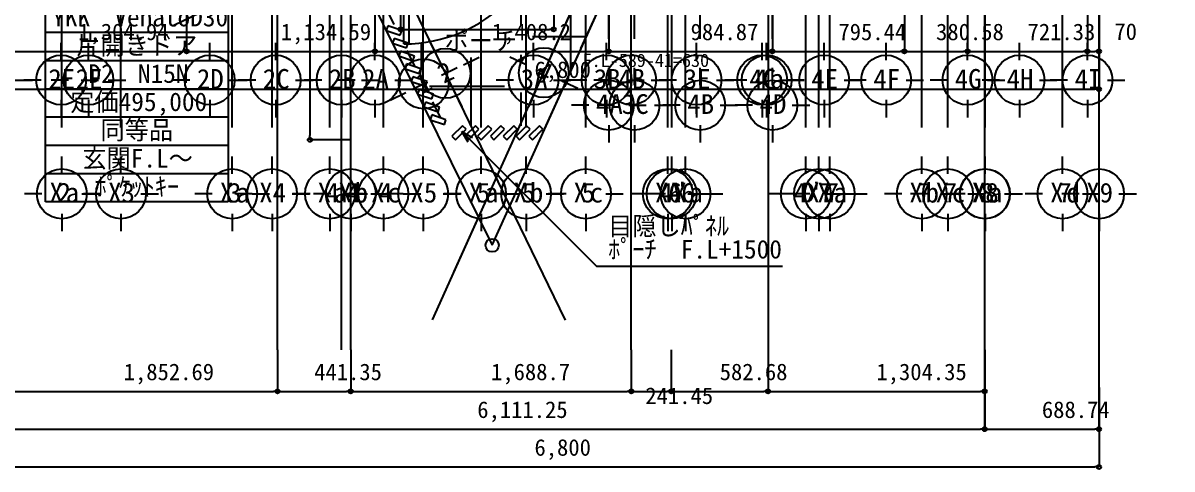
# Model space of a CAD drawing. Header units: metres. Extents: x 10861 to 26950, y 7268 to 22901.
# Drawn here: x 16245 to 23164, y 7268 to 9954 of the extents above; entities that cross this region are included whole.
import ezdxf

# ---------------------------------------------------------------- set-up
doc = ezdxf.new("R2010")
doc.units = ezdxf.units.M

msp = doc.modelspace()

# ---------------------------------------------------------------- linework, layer by layer
at = {"layer": 'GLID'}
for p, q in [((16478.7, 9325), (16478.7, 22205)), ((16478.7, 9325), (16478.7, 22205)), ((16478.7, 9325), (16478.7, 22205)), ((16834.7, 9325), (16834.7, 22205)), ((16834.7, 9325), (16834.7, 22205)), ((16834.7, 9325), (16834.7, 22205)), ((17504.7, 9325), (17504.7, 22205)), ((17504.7, 9325), (17504.7, 22205)), ((17504.7, 9325), (17504.7, 22205)), ((17744.7, 9325), (17744.7, 22205)), ((17744.7, 9325), (17744.7, 22205)), ((17744.7, 9325), (17744.7, 22205)), ((18093.3, 9325), (18093.3, 22205)), ((18093.3, 9325), (18093.3, 22205)), ((18093.3, 9325), (18093.3, 22205)), ((18218.8, 9325), (18218.8, 22205)), ((18218.8, 9325), (18218.8, 22205)), ((18218.8, 9325), (18218.8, 22205)), ((18414.7, 9325), (18414.7, 22205)), ((18414.7, 9325), (18414.7, 22205)), ((18414.7, 9325), (18414.7, 22205)), ((18654.7, 9325), (18654.7, 22205)), ((18654.7, 9325), (18654.7, 22205)), ((18654.7, 9325), (18654.7, 22205)), ((19003.3, 9325), (19003.3, 22205)), ((19003.3, 9325), (19003.3, 22205)), ((19003.3, 9325), (19003.3, 22205)), ((19274.3, 9325), (19274.3, 22205)), ((19274.3, 9325), (19274.3, 22205)), ((19274.3, 9325), (19274.3, 22205)), ((19634.7, 9325), (19634.7, 22205)), ((19634.7, 9325), (19634.7, 22205)), ((19634.7, 9325), (19634.7, 22205)), ((19772.5, 9858.3), (19772.5, 22205)), ((19772.5, 9858.3), (19772.5, 22205)), ((19772.5, 9858.3), (19772.5, 22205)), ((19927.5, 9858.3), (19927.5, 22205)), ((19927.5, 9858.3), (19927.5, 22205)), ((19927.5, 9858.3), (19927.5, 22205)), ((20128.1, 9325), (20128.1, 22205)), ((20128.1, 9325), (20128.1, 22205)), ((20128.1, 9325), (20128.1, 22205)), ((20151, 9325), (20151, 22205)), ((20151, 9325), (20151, 22205)), ((20151, 9325), (20151, 22205)), ((20234.7, 9325), (20234.7, 22205)), ((20234.7, 9325), (20234.7, 22205)), ((20234.7, 9325), (20234.7, 22205)), ((20322.4, 9858.3), (20322.4, 22205)), ((20322.4, 9858.3), (20322.4, 22205)), ((20322.4, 9858.3), (20322.4, 22205)), ((20757.4, 9858.3), (20757.4, 22205)), ((20757.4, 9858.3), (20757.4, 22205)), ((20757.4, 9858.3), (20757.4, 22205)), ((20959.2, 9325), (20959.2, 22205)), ((20959.2, 9325), (20959.2, 22205)), ((20959.2, 9325), (20959.2, 22205)), ((21038.1, 9325), (21038.1, 22205)), ((21038.1, 9325), (21038.1, 22205)), ((21038.1, 9325), (21038.1, 22205)), ((21102.9, 9325), (21102.9, 22205)), ((21102.9, 9325), (21102.9, 22205)), ((21102.9, 9325), (21102.9, 22205)), ((21656.9, 9325), (21656.9, 22205)), ((21656.9, 9325), (21656.9, 22205)), ((21656.9, 9325), (21656.9, 22205)), ((21814.7, 9325), (21814.7, 22205)), ((21814.7, 9325), (21814.7, 22205)), ((21814.7, 9325), (21814.7, 22205)), ((22036, 9325), (22036, 22205)), ((22036, 9325), (22036, 22205)), ((22036, 9325), (22036, 22205)), ((22038, 9325), (22038, 22205)), ((22038, 9325), (22038, 22205)), ((22038, 9325), (22038, 22205)), ((22504.7, 9325), (22504.7, 22205)), ((22504.7, 9325), (22504.7, 22205)), ((22504.7, 9325), (22504.7, 22205)), ((22724.7, 9325), (22724.7, 22205)), ((22724.7, 9325), (22724.7, 22205)), ((22724.7, 9325), (22724.7, 22205)), ((18480.6, 9945.4), (14580.1, 17856.1)), ((18480.6, 9945.4), (14580.1, 17856.1)), ((18480.6, 9945.4), (14580.1, 17856.1)), ((16474.6, 9730), (16474.6, 9835)), ((16474.6, 9730), (16474.6, 9835)), ((16474.6, 9730), (16474.6, 9835)), ((16638.6, 9730), (16638.6, 9835)), ((16638.6, 9730), (16638.6, 9835)), ((16638.6, 9730), (16638.6, 9835)), ((17369.1, 9730), (17369.1, 9835)), ((17369.1, 9730), (17369.1, 9835)), ((17369.1, 9730), (17369.1, 9835)), ((17766.3, 9730), (17766.3, 9835)), ((17766.3, 9730), (17766.3, 9835)), ((17766.3, 9730), (17766.3, 9835)), ((18163.4, 9730), (18163.4, 9835)), ((18163.4, 9730), (18163.4, 9835)), ((18163.4, 9730), (18163.4, 9835)), ((18364.3, 9730), (18364.3, 9835)), ((18364.3, 9730), (18364.3, 9835)), ((18364.3, 9730), (18364.3, 9835)), ((18736.2, 9758.1), (18690.4, 9852.5)), ((18736.2, 9758.1), (18690.4, 9852.5)), ((18736.2, 9758.1), (18690.4, 9852.5)), ((19319.1, 9730), (19319.1, 9835)), ((19319.1, 9730), (19319.1, 9835)), ((19319.1, 9730), (19319.1, 9835)), ((19429.9, 9763.8), (19473, 9859.5)), ((19429.9, 9763.8), (19473, 9859.5)), ((19429.9, 9763.8), (19473, 9859.5)), ((19759.5, 9730), (19759.5, 9835)), ((19759.5, 9730), (19759.5, 9835)), ((19759.5, 9730), (19759.5, 9835)), ((19907.5, 9730), (19907.5, 9835)), ((19907.5, 9730), (19907.5, 9835)), ((19907.5, 9730), (19907.5, 9835)), ((20300.9, 9730), (20300.9, 9835)), ((20300.9, 9730), (20300.9, 9835)), ((20300.9, 9730), (20300.9, 9835)), ((20695.8, 9730), (20695.8, 9835)), ((20695.8, 9730), (20695.8, 9835)), ((20695.8, 9730), (20695.8, 9835)), ((20723, 9730), (20723, 9835)), ((20723, 9730), (20723, 9835)), ((20723, 9730), (20723, 9835)), ((21069.2, 9730), (21069.2, 9835)), ((21069.2, 9730), (21069.2, 9835)), ((21069.2, 9730), (21069.2, 9835)), ((21442.7, 9730), (21442.7, 9835)), ((21442.7, 9730), (21442.7, 9835)), ((21442.7, 9730), (21442.7, 9835)), ((21932.7, 9730), (21932.7, 9835)), ((21932.7, 9730), (21932.7, 9835)), ((21932.7, 9730), (21932.7, 9835)), ((22245.3, 9730), (22245.3, 9835)), ((22245.3, 9730), (22245.3, 9835)), ((22245.3, 9730), (22245.3, 9835)), ((22654.7, 9730), (22654.7, 9835)), ((22654.7, 9730), (22654.7, 9835)), ((22654.7, 9730), (22654.7, 9835)), ((18604.4, 9694.2), (18558, 9788.4)), ((18604.4, 9694.2), (18558, 9788.4)), ((18604.4, 9694.2), (18558, 9788.4)), ((18896.6, 9702.5), (18991.1, 9748.3)), ((18896.6, 9702.5), (18991.1, 9748.3)), ((18896.6, 9702.5), (18991.1, 9748.3)), ((19271.2, 9703.6), (19175.5, 9746.7)), ((19271.2, 9703.6), (19175.5, 9746.7)), ((19271.2, 9703.6), (19175.5, 9746.7)), ((18765.1, 9639.7), (18859.3, 9686.1)), ((18765.1, 9639.7), (18859.3, 9686.1)), ((18765.1, 9639.7), (18859.3, 9686.1)), ((19772.5, 9578.3), (19772.5, 9683.3)), ((19772.5, 9578.3), (19772.5, 9683.3)), ((19772.5, 9578.3), (19772.5, 9683.3)), ((19927.5, 9578.3), (19927.5, 9683.3)), ((19927.5, 9578.3), (19927.5, 9683.3)), ((19927.5, 9578.3), (19927.5, 9683.3)), ((20322.4, 9578.3), (20322.4, 9683.3)), ((20322.4, 9578.3), (20322.4, 9683.3)), ((20322.4, 9578.3), (20322.4, 9683.3)), ((20757.4, 9578.3), (20757.4, 9683.3)), ((20757.4, 9578.3), (20757.4, 9683.3)), ((20757.4, 9578.3), (20757.4, 9683.3)), ((16197.5, 9610), (16302.5, 9610)), ((16197.5, 9610), (16302.5, 9610)), ((16197.5, 9610), (16302.5, 9610)), ((16354.6, 9610), (16249.6, 9610)), ((16354.6, 9610), (16249.6, 9610)), ((16354.6, 9610), (16249.6, 9610)), ((16518.6, 9610), (16413.6, 9610)), ((16518.6, 9610), (16413.6, 9610)), ((16518.6, 9610), (16413.6, 9610)), ((16594.6, 9610), (16699.6, 9610)), ((16594.6, 9610), (16699.6, 9610)), ((16594.6, 9610), (16699.6, 9610)), ((16758.6, 9610), (16863.6, 9610)), ((16758.6, 9610), (16863.6, 9610)), ((16758.6, 9610), (16863.6, 9610)), ((17249.1, 9610), (17144.1, 9610)), ((17249.1, 9610), (17144.1, 9610)), ((17249.1, 9610), (17144.1, 9610)), ((17489.1, 9610), (17594.1, 9610)), ((17489.1, 9610), (17594.1, 9610)), ((17489.1, 9610), (17594.1, 9610)), ((17646.3, 9610), (17541.3, 9610)), ((17646.3, 9610), (17541.3, 9610)), ((17646.3, 9610), (17541.3, 9610)), ((17886.3, 9610), (17991.3, 9610)), ((17886.3, 9610), (17991.3, 9610)), ((17886.3, 9610), (17991.3, 9610)), ((18043.4, 9610), (17938.4, 9610)), ((18043.4, 9610), (17938.4, 9610)), ((18043.4, 9610), (17938.4, 9610)), ((18244.3, 9610), (18139.3, 9610)), ((18244.3, 9610), (18139.3, 9610)), ((18244.3, 9610), (18139.3, 9610)), ((18283.4, 9610), (18388.4, 9610)), ((18283.4, 9610), (18388.4, 9610)), ((18283.4, 9610), (18388.4, 9610)), ((18484.3, 9610), (18589.3, 9610)), ((18484.3, 9610), (18589.3, 9610)), ((18484.3, 9610), (18589.3, 9610)), ((18680.6, 9597.7), (18586.2, 9551.9)), ((18680.6, 9597.7), (18586.2, 9551.9)), ((18680.6, 9597.7), (18586.2, 9551.9)), ((19199.1, 9610), (19094.1, 9610)), ((19199.1, 9610), (19094.1, 9610)), ((19199.1, 9610), (19094.1, 9610)), ((19439.1, 9610), (19544.1, 9610)), ((19439.1, 9610), (19544.1, 9610)), ((19439.1, 9610), (19544.1, 9610)), ((19490.1, 9605.1), (19585.9, 9562)), ((19490.1, 9605.1), (19585.9, 9562)), ((19490.1, 9605.1), (19585.9, 9562)), ((19639.5, 9610), (19534.5, 9610)), ((19639.5, 9610), (19534.5, 9610)), ((19639.5, 9610), (19534.5, 9610)), ((19787.5, 9610), (19682.5, 9610)), ((19787.5, 9610), (19682.5, 9610)), ((19787.5, 9610), (19682.5, 9610)), ((19879.5, 9610), (19984.5, 9610)), ((19879.5, 9610), (19984.5, 9610)), ((19879.5, 9610), (19984.5, 9610)), ((20027.5, 9610), (20132.5, 9610)), ((20027.5, 9610), (20132.5, 9610)), ((20027.5, 9610), (20132.5, 9610)), ((20180.9, 9610), (20075.9, 9610)), ((20180.9, 9610), (20075.9, 9610)), ((20180.9, 9610), (20075.9, 9610)), ((20420.9, 9610), (20525.9, 9610)), ((20420.9, 9610), (20525.9, 9610)), ((20420.9, 9610), (20525.9, 9610)), ((20575.8, 9610), (20470.8, 9610)), ((20575.8, 9610), (20470.8, 9610)), ((20575.8, 9610), (20470.8, 9610)), ((20603, 9610), (20498, 9610)), ((20603, 9610), (20498, 9610)), ((20603, 9610), (20498, 9610)), ((20815.8, 9610), (20920.8, 9610)), ((20815.8, 9610), (20920.8, 9610)), ((20815.8, 9610), (20920.8, 9610)), ((20843, 9610), (20948, 9610)), ((20843, 9610), (20948, 9610)), ((20843, 9610), (20948, 9610)), ((20949.2, 9610), (20844.2, 9610)), ((20949.2, 9610), (20844.2, 9610)), ((20949.2, 9610), (20844.2, 9610)), ((21189.2, 9610), (21294.2, 9610)), ((21189.2, 9610), (21294.2, 9610)), ((21189.2, 9610), (21294.2, 9610)), ((21322.7, 9610), (21217.7, 9610)), ((21322.7, 9610), (21217.7, 9610)), ((21322.7, 9610), (21217.7, 9610)), ((21562.7, 9610), (21667.7, 9610)), ((21562.7, 9610), (21667.7, 9610)), ((21562.7, 9610), (21667.7, 9610)), ((21812.7, 9610), (21707.7, 9610)), ((21812.7, 9610), (21707.7, 9610)), ((21812.7, 9610), (21707.7, 9610)), ((22125.3, 9610), (22020.3, 9610)), ((22125.3, 9610), (22020.3, 9610)), ((22125.3, 9610), (22020.3, 9610)), ((22052.7, 9610), (22157.7, 9610)), ((22052.7, 9610), (22157.7, 9610)), ((22052.7, 9610), (22157.7, 9610)), ((22365.3, 9610), (22470.3, 9610)), ((22365.3, 9610), (22470.3, 9610)), ((22365.3, 9610), (22470.3, 9610)), ((22534.7, 9610), (22429.7, 9610)), ((22534.7, 9610), (22429.7, 9610)), ((22534.7, 9610), (22429.7, 9610)), ((22774.7, 9610), (22879.7, 9610)), ((22774.7, 9610), (22879.7, 9610)), ((22774.7, 9610), (22879.7, 9610)), ((16474.6, 9490), (16474.6, 9385)), ((16474.6, 9490), (16474.6, 9385)), ((16474.6, 9490), (16474.6, 9385)), ((16638.6, 9490), (16638.6, 9385)), ((16638.6, 9490), (16638.6, 9385)), ((16638.6, 9490), (16638.6, 9385)), ((17369.1, 9490), (17369.1, 9385)), ((17369.1, 9490), (17369.1, 9385)), ((17369.1, 9490), (17369.1, 9385)), ((17766.3, 9490), (17766.3, 9385)), ((17766.3, 9490), (17766.3, 9385)), ((17766.3, 9490), (17766.3, 9385)), ((18163.4, 9490), (18163.4, 9385)), ((18163.4, 9490), (18163.4, 9385)), ((18163.4, 9490), (18163.4, 9385)), ((18364.3, 9490), (18364.3, 9385)), ((18364.3, 9490), (18364.3, 9385)), ((18364.3, 9490), (18364.3, 9385)), ((18549.8, 9533.5), (18455.7, 9487.1)), ((18549.8, 9533.5), (18455.7, 9487.1)), ((18549.8, 9533.5), (18455.7, 9487.1)), ((18841, 9542.1), (18886.8, 9447.6)), ((18841, 9542.1), (18886.8, 9447.6)), ((18841, 9542.1), (18886.8, 9447.6)), ((19331.4, 9544.9), (19288.3, 9449.1)), ((19331.4, 9544.9), (19288.3, 9449.1)), ((19331.4, 9544.9), (19288.3, 9449.1)), ((19319.1, 9490), (19319.1, 9385)), ((19319.1, 9490), (19319.1, 9385)), ((19319.1, 9490), (19319.1, 9385)), ((19759.5, 9490), (19759.5, 9385)), ((19759.5, 9490), (19759.5, 9385)), ((19759.5, 9490), (19759.5, 9385)), ((19907.5, 9490), (19907.5, 9385)), ((19907.5, 9490), (19907.5, 9385)), ((19907.5, 9490), (19907.5, 9385)), ((20300.9, 9490), (20300.9, 9385)), ((20300.9, 9490), (20300.9, 9385)), ((20300.9, 9490), (20300.9, 9385)), ((20695.8, 9490), (20695.8, 9385)), ((20695.8, 9490), (20695.8, 9385)), ((20695.8, 9490), (20695.8, 9385)), ((20723, 9490), (20723, 9385)), ((20723, 9490), (20723, 9385)), ((20723, 9490), (20723, 9385)), ((21069.2, 9490), (21069.2, 9385)), ((21069.2, 9490), (21069.2, 9385)), ((21069.2, 9490), (21069.2, 9385)), ((21442.7, 9490), (21442.7, 9385)), ((21442.7, 9490), (21442.7, 9385)), ((21442.7, 9490), (21442.7, 9385)), ((21932.7, 9490), (21932.7, 9385)), ((21932.7, 9490), (21932.7, 9385)), ((21932.7, 9490), (21932.7, 9385)), ((22245.3, 9490), (22245.3, 9385)), ((22245.3, 9490), (22245.3, 9385)), ((22245.3, 9490), (22245.3, 9385)), ((22654.7, 9490), (22654.7, 9385)), ((22654.7, 9490), (22654.7, 9385)), ((22654.7, 9490), (22654.7, 9385)), ((18710.5, 9479), (18757, 9384.8)), ((18710.5, 9479), (18757, 9384.8)), ((18710.5, 9479), (18757, 9384.8)), ((19652.5, 9458.3), (19547.5, 9458.3)), ((19652.5, 9458.3), (19547.5, 9458.3)), ((19652.5, 9458.3), (19547.5, 9458.3)), ((19807.5, 9458.3), (19702.5, 9458.3)), ((19807.5, 9458.3), (19702.5, 9458.3)), ((19807.5, 9458.3), (19702.5, 9458.3)), ((19892.5, 9458.3), (19997.5, 9458.3)), ((19892.5, 9458.3), (19997.5, 9458.3)), ((19892.5, 9458.3), (19997.5, 9458.3)), ((20047.5, 9458.3), (20152.5, 9458.3)), ((20047.5, 9458.3), (20152.5, 9458.3)), ((20047.5, 9458.3), (20152.5, 9458.3)), ((20202.4, 9458.3), (20097.4, 9458.3)), ((20202.4, 9458.3), (20097.4, 9458.3)), ((20202.4, 9458.3), (20097.4, 9458.3)), ((20442.4, 9458.3), (20547.4, 9458.3)), ((20442.4, 9458.3), (20547.4, 9458.3)), ((20442.4, 9458.3), (20547.4, 9458.3)), ((20637.4, 9458.3), (20532.4, 9458.3)), ((20637.4, 9458.3), (20532.4, 9458.3)), ((20637.4, 9458.3), (20532.4, 9458.3)), ((20877.4, 9458.3), (20982.4, 9458.3)), ((20877.4, 9458.3), (20982.4, 9458.3)), ((20877.4, 9458.3), (20982.4, 9458.3)), ((19772.5, 9338.3), (19772.5, 9233.3)), ((19772.5, 9338.3), (19772.5, 9233.3)), ((19772.5, 9338.3), (19772.5, 9233.3)), ((19927.5, 9338.3), (19927.5, 9233.3)), ((19927.5, 9338.3), (19927.5, 9233.3)), ((19927.5, 9338.3), (19927.5, 9233.3)), ((20322.4, 9338.3), (20322.4, 9233.3)), ((20322.4, 9338.3), (20322.4, 9233.3)), ((20322.4, 9338.3), (20322.4, 9233.3)), ((20757.4, 9338.3), (20757.4, 9233.3)), ((20757.4, 9338.3), (20757.4, 9233.3)), ((20757.4, 9338.3), (20757.4, 9233.3)), ((16478.7, 9045), (16478.7, 9150)), ((16478.7, 9045), (16478.7, 9150)), ((16478.7, 9045), (16478.7, 9150)), ((16834.7, 9045), (16834.7, 9150)), ((16834.7, 9045), (16834.7, 9150)), ((16834.7, 9045), (16834.7, 9150)), ((17504.7, 9045), (17504.7, 9150)), ((17504.7, 9045), (17504.7, 9150)), ((17504.7, 9045), (17504.7, 9150)), ((17744.7, 9045), (17744.7, 9150)), ((17744.7, 9045), (17744.7, 9150)), ((17744.7, 9045), (17744.7, 9150)), ((18093.3, 9045), (18093.3, 9150)), ((18093.3, 9045), (18093.3, 9150)), ((18093.3, 9045), (18093.3, 9150)), ((18218.8, 9045), (18218.8, 9150)), ((18218.8, 9045), (18218.8, 9150)), ((18218.8, 9045), (18218.8, 9150)), ((18414.7, 9045), (18414.7, 9150)), ((18414.7, 9045), (18414.7, 9150)), ((18414.7, 9045), (18414.7, 9150)), ((18654.7, 9045), (18654.7, 9150)), ((18654.7, 9045), (18654.7, 9150)), ((18654.7, 9045), (18654.7, 9150)), ((19003.3, 9045), (19003.3, 9150)), ((19003.3, 9045), (19003.3, 9150)), ((19003.3, 9045), (19003.3, 9150)), ((19274.3, 9045), (19274.3, 9150)), ((19274.3, 9045), (19274.3, 9150)), ((19274.3, 9045), (19274.3, 9150)), ((19634.7, 9045), (19634.7, 9150)), ((19634.7, 9045), (19634.7, 9150)), ((19634.7, 9045), (19634.7, 9150)), ((20128.1, 9045), (20128.1, 9150)), ((20128.1, 9045), (20128.1, 9150)), ((20128.1, 9045), (20128.1, 9150)), ((20151, 9045), (20151, 9150)), ((20151, 9045), (20151, 9150)), ((20151, 9045), (20151, 9150)), ((20234.7, 9045), (20234.7, 9150)), ((20234.7, 9045), (20234.7, 9150)), ((20234.7, 9045), (20234.7, 9150)), ((20959.2, 9045), (20959.2, 9150)), ((20959.2, 9045), (20959.2, 9150)), ((20959.2, 9045), (20959.2, 9150)), ((21038.1, 9045), (21038.1, 9150)), ((21038.1, 9045), (21038.1, 9150)), ((21038.1, 9045), (21038.1, 9150)), ((21102.9, 9045), (21102.9, 9150)), ((21102.9, 9045), (21102.9, 9150)), ((21102.9, 9045), (21102.9, 9150)), ((21656.9, 9045), (21656.9, 9150)), ((21656.9, 9045), (21656.9, 9150)), ((21656.9, 9045), (21656.9, 9150)), ((21814.7, 9045), (21814.7, 9150)), ((21814.7, 9045), (21814.7, 9150)), ((21814.7, 9045), (21814.7, 9150)), ((22036, 9045), (22036, 9150)), ((22036, 9045), (22036, 9150)), ((22036, 9045), (22036, 9150)), ((22038, 9045), (22038, 9150)), ((22038, 9045), (22038, 9150)), ((22038, 9045), (22038, 9150)), ((22504.7, 9045), (22504.7, 9150)), ((22504.7, 9045), (22504.7, 9150)), ((22504.7, 9045), (22504.7, 9150)), ((22724.7, 9045), (22724.7, 9150)), ((22724.7, 9045), (22724.7, 9150)), ((22724.7, 9045), (22724.7, 9150)), ((16358.7, 8925), (16253.7, 8925)), ((16358.7, 8925), (16253.7, 8925)), ((16358.7, 8925), (16253.7, 8925)), ((16598.7, 8925), (16703.7, 8925)), ((16598.7, 8925), (16703.7, 8925)), ((16598.7, 8925), (16703.7, 8925)), ((16714.7, 8925), (16609.7, 8925)), ((16714.7, 8925), (16609.7, 8925)), ((16714.7, 8925), (16609.7, 8925)), ((16954.7, 8925), (17059.7, 8925)), ((16954.7, 8925), (17059.7, 8925)), ((16954.7, 8925), (17059.7, 8925)), ((17384.7, 8925), (17279.7, 8925)), ((17384.7, 8925), (17279.7, 8925)), ((17384.7, 8925), (17279.7, 8925)), ((17624.7, 8925), (17519.7, 8925)), ((17624.7, 8925), (17519.7, 8925)), ((17624.7, 8925), (17519.7, 8925)), ((17624.7, 8925), (17729.7, 8925)), ((17624.7, 8925), (17729.7, 8925)), ((17624.7, 8925), (17729.7, 8925)), ((17864.7, 8925), (17969.7, 8925)), ((17864.7, 8925), (17969.7, 8925)), ((17864.7, 8925), (17969.7, 8925)), ((17973.3, 8925), (17868.3, 8925)), ((17973.3, 8925), (17868.3, 8925)), ((17973.3, 8925), (17868.3, 8925)), ((18098.8, 8925), (17993.8, 8925)), ((18098.8, 8925), (17993.8, 8925)), ((18098.8, 8925), (17993.8, 8925)), ((18294.7, 8925), (18189.7, 8925)), ((18294.7, 8925), (18189.7, 8925)), ((18294.7, 8925), (18189.7, 8925)), ((18213.3, 8925), (18318.3, 8925)), ((18213.3, 8925), (18318.3, 8925)), ((18213.3, 8925), (18318.3, 8925)), ((18338.8, 8925), (18443.8, 8925)), ((18338.8, 8925), (18443.8, 8925)), ((18338.8, 8925), (18443.8, 8925)), ((18534.7, 8925), (18429.7, 8925)), ((18534.7, 8925), (18429.7, 8925)), ((18534.7, 8925), (18429.7, 8925)), ((18534.7, 8925), (18639.7, 8925)), ((18534.7, 8925), (18639.7, 8925)), ((18534.7, 8925), (18639.7, 8925)), ((18774.7, 8925), (18879.7, 8925)), ((18774.7, 8925), (18879.7, 8925)), ((18774.7, 8925), (18879.7, 8925)), ((18883.3, 8925), (18778.3, 8925)), ((18883.3, 8925), (18778.3, 8925)), ((18883.3, 8925), (18778.3, 8925)), ((19154.3, 8925), (19049.3, 8925)), ((19154.3, 8925), (19049.3, 8925)), ((19154.3, 8925), (19049.3, 8925)), ((19123.3, 8925), (19228.3, 8925)), ((19123.3, 8925), (19228.3, 8925)), ((19123.3, 8925), (19228.3, 8925)), ((19394.3, 8925), (19499.3, 8925)), ((19394.3, 8925), (19499.3, 8925)), ((19394.3, 8925), (19499.3, 8925)), ((19514.7, 8925), (19409.7, 8925)), ((19514.7, 8925), (19409.7, 8925)), ((19514.7, 8925), (19409.7, 8925)), ((19754.7, 8925), (19859.7, 8925)), ((19754.7, 8925), (19859.7, 8925)), ((19754.7, 8925), (19859.7, 8925)), ((20008.1, 8925), (19903.1, 8925)), ((20008.1, 8925), (19903.1, 8925)), ((20008.1, 8925), (19903.1, 8925)), ((20031, 8925), (19926, 8925)), ((20031, 8925), (19926, 8925)), ((20031, 8925), (19926, 8925)), ((20114.7, 8925), (20009.7, 8925)), ((20114.7, 8925), (20009.7, 8925)), ((20114.7, 8925), (20009.7, 8925)), ((20248.1, 8925), (20353.1, 8925)), ((20248.1, 8925), (20353.1, 8925)), ((20248.1, 8925), (20353.1, 8925)), ((20271, 8925), (20376, 8925)), ((20271, 8925), (20376, 8925)), ((20271, 8925), (20376, 8925)), ((20354.7, 8925), (20459.7, 8925)), ((20354.7, 8925), (20459.7, 8925)), ((20354.7, 8925), (20459.7, 8925)), ((20839.2, 8925), (20734.2, 8925)), ((20839.2, 8925), (20734.2, 8925)), ((20839.2, 8925), (20734.2, 8925)), ((20918.1, 8925), (20813.1, 8925)), ((20918.1, 8925), (20813.1, 8925)), ((20918.1, 8925), (20813.1, 8925)), ((20982.9, 8925), (20877.9, 8925)), ((20982.9, 8925), (20877.9, 8925)), ((20982.9, 8925), (20877.9, 8925)), ((21079.2, 8925), (21184.2, 8925)), ((21079.2, 8925), (21184.2, 8925)), ((21079.2, 8925), (21184.2, 8925)), ((21158.1, 8925), (21263.1, 8925)), ((21158.1, 8925), (21263.1, 8925)), ((21158.1, 8925), (21263.1, 8925)), ((21222.9, 8925), (21327.9, 8925)), ((21222.9, 8925), (21327.9, 8925)), ((21222.9, 8925), (21327.9, 8925)), ((21536.9, 8925), (21431.9, 8925)), ((21536.9, 8925), (21431.9, 8925)), ((21536.9, 8925), (21431.9, 8925)), ((21694.7, 8925), (21589.7, 8925)), ((21694.7, 8925), (21589.7, 8925)), ((21694.7, 8925), (21589.7, 8925)), ((21776.9, 8925), (21881.9, 8925)), ((21776.9, 8925), (21881.9, 8925)), ((21776.9, 8925), (21881.9, 8925)), ((21916, 8925), (21811, 8925)), ((21916, 8925), (21811, 8925)), ((21916, 8925), (21811, 8925)), ((21918, 8925), (21813, 8925)), ((21918, 8925), (21813, 8925)), ((21918, 8925), (21813, 8925)), ((21934.7, 8925), (22039.7, 8925)), ((21934.7, 8925), (22039.7, 8925)), ((21934.7, 8925), (22039.7, 8925)), ((22156, 8925), (22261, 8925)), ((22156, 8925), (22261, 8925)), ((22156, 8925), (22261, 8925)), ((22158, 8925), (22263, 8925)), ((22158, 8925), (22263, 8925)), ((22158, 8925), (22263, 8925)), ((22384.7, 8925), (22279.7, 8925)), ((22384.7, 8925), (22279.7, 8925)), ((22384.7, 8925), (22279.7, 8925)), ((22604.7, 8925), (22499.7, 8925)), ((22604.7, 8925), (22499.7, 8925)), ((22604.7, 8925), (22499.7, 8925)), ((22624.7, 8925), (22729.7, 8925)), ((22624.7, 8925), (22729.7, 8925)), ((22624.7, 8925), (22729.7, 8925)), ((22844.7, 8925), (22949.7, 8925)), ((22844.7, 8925), (22949.7, 8925)), ((22844.7, 8925), (22949.7, 8925)), ((16478.7, 8805), (16478.7, 8700)), ((16478.7, 8805), (16478.7, 8700)), ((16478.7, 8805), (16478.7, 8700)), ((16834.7, 8805), (16834.7, 8700)), ((16834.7, 8805), (16834.7, 8700)), ((16834.7, 8805), (16834.7, 8700)), ((17504.7, 8805), (17504.7, 8700)), ((17504.7, 8805), (17504.7, 8700)), ((17504.7, 8805), (17504.7, 8700)), ((17744.7, 8805), (17744.7, 8700)), ((17744.7, 8805), (17744.7, 8700)), ((17744.7, 8805), (17744.7, 8700)), ((18093.3, 8805), (18093.3, 8700)), ((18093.3, 8805), (18093.3, 8700)), ((18093.3, 8805), (18093.3, 8700)), ((18218.8, 8805), (18218.8, 8700)), ((18218.8, 8805), (18218.8, 8700)), ((18218.8, 8805), (18218.8, 8700)), ((18414.7, 8805), (18414.7, 8700)), ((18414.7, 8805), (18414.7, 8700)), ((18414.7, 8805), (18414.7, 8700)), ((18654.7, 8805), (18654.7, 8700)), ((18654.7, 8805), (18654.7, 8700)), ((18654.7, 8805), (18654.7, 8700)), ((19003.3, 8805), (19003.3, 8700)), ((19003.3, 8805), (19003.3, 8700)), ((19003.3, 8805), (19003.3, 8700)), ((19274.3, 8805), (19274.3, 8700)), ((19274.3, 8805), (19274.3, 8700)), ((19274.3, 8805), (19274.3, 8700)), ((19634.7, 8805), (19634.7, 8700)), ((19634.7, 8805), (19634.7, 8700)), ((19634.7, 8805), (19634.7, 8700)), ((20128.1, 8805), (20128.1, 8700)), ((20128.1, 8805), (20128.1, 8700)), ((20128.1, 8805), (20128.1, 8700)), ((20151, 8805), (20151, 8700)), ((20151, 8805), (20151, 8700)), ((20151, 8805), (20151, 8700)), ((20234.7, 8805), (20234.7, 8700)), ((20234.7, 8805), (20234.7, 8700)), ((20234.7, 8805), (20234.7, 8700)), ((20959.2, 8805), (20959.2, 8700)), ((20959.2, 8805), (20959.2, 8700)), ((20959.2, 8805), (20959.2, 8700)), ((21038.1, 8805), (21038.1, 8700)), ((21038.1, 8805), (21038.1, 8700)), ((21038.1, 8805), (21038.1, 8700)), ((21102.9, 8805), (21102.9, 8700)), ((21102.9, 8805), (21102.9, 8700)), ((21102.9, 8805), (21102.9, 8700)), ((21656.9, 8805), (21656.9, 8700)), ((21656.9, 8805), (21656.9, 8700)), ((21656.9, 8805), (21656.9, 8700)), ((21814.7, 8805), (21814.7, 8700)), ((21814.7, 8805), (21814.7, 8700)), ((21814.7, 8805), (21814.7, 8700)), ((22036, 8805), (22036, 8700)), ((22036, 8805), (22036, 8700)), ((22036, 8805), (22036, 8700)), ((22038, 8805), (22038, 8700)), ((22038, 8805), (22038, 8700)), ((22038, 8805), (22038, 8700)), ((22504.7, 8805), (22504.7, 8700)), ((22504.7, 8805), (22504.7, 8700)), ((22504.7, 8805), (22504.7, 8700)), ((22724.7, 8805), (22724.7, 8700)), ((22724.7, 8805), (22724.7, 8700)), ((22724.7, 8805), (22724.7, 8700))]:
    msp.add_line(p, q, dxfattribs=at)
for centre in [(16474.6, 9610), (16474.6, 9610), (16474.6, 9610), (16638.6, 9610), (16638.6, 9610), (16638.6, 9610), (17369.1, 9610), (17369.1, 9610), (17369.1, 9610), (17766.3, 9610), (17766.3, 9610), (17766.3, 9610), (18163.4, 9610), (18163.4, 9610), (18163.4, 9610), (18364.3, 9610), (18364.3, 9610), (18364.3, 9610), (18788.6, 9650.1), (18788.6, 9650.1), (18788.6, 9650.1), (19319.1, 9610), (19319.1, 9610), (19319.1, 9610), (19380.7, 9654.3), (19380.7, 9654.3), (19380.7, 9654.3), (19759.5, 9610), (19759.5, 9610), (19759.5, 9610), (19907.5, 9610), (19907.5, 9610), (19907.5, 9610), (20300.9, 9610), (20300.9, 9610), (20300.9, 9610), (20695.8, 9610), (20695.8, 9610), (20695.8, 9610), (20723, 9610), (20723, 9610), (20723, 9610), (21069.2, 9610), (21069.2, 9610), (21069.2, 9610), (21442.7, 9610), (21442.7, 9610), (21442.7, 9610), (21932.7, 9610), (21932.7, 9610), (21932.7, 9610), (22245.3, 9610), (22245.3, 9610), (22245.3, 9610), (22654.7, 9610), (22654.7, 9610), (22654.7, 9610), (18657.5, 9586.6), (18657.5, 9586.6), (18657.5, 9586.6), (19772.5, 9458.3), (19772.5, 9458.3), (19772.5, 9458.3), (19927.5, 9458.3), (19927.5, 9458.3), (19927.5, 9458.3), (20322.4, 9458.3), (20322.4, 9458.3), (20322.4, 9458.3), (20757.4, 9458.3), (20757.4, 9458.3), (20757.4, 9458.3), (16478.7, 8925), (16478.7, 8925), (16478.7, 8925), (16834.7, 8925), (16834.7, 8925), (16834.7, 8925), (17504.7, 8925), (17504.7, 8925), (17504.7, 8925), (17744.7, 8925), (17744.7, 8925), (17744.7, 8925), (18093.3, 8925), (18093.3, 8925), (18093.3, 8925), (18218.8, 8925), (18218.8, 8925), (18218.8, 8925), (18414.7, 8925), (18414.7, 8925), (18414.7, 8925), (18654.7, 8925), (18654.7, 8925), (18654.7, 8925), (19003.3, 8925), (19003.3, 8925), (19003.3, 8925), (19274.3, 8925), (19274.3, 8925), (19274.3, 8925), (19634.7, 8925), (19634.7, 8925), (19634.7, 8925), (20128.1, 8925), (20128.1, 8925), (20128.1, 8925), (20151, 8925), (20151, 8925), (20151, 8925), (20234.7, 8925), (20234.7, 8925), (20234.7, 8925), (20959.2, 8925), (20959.2, 8925), (20959.2, 8925), (21038.1, 8925), (21038.1, 8925), (21038.1, 8925), (21102.9, 8925), (21102.9, 8925), (21102.9, 8925), (21656.9, 8925), (21656.9, 8925), (21656.9, 8925), (21814.7, 8925), (21814.7, 8925), (21814.7, 8925), (22036, 8925), (22036, 8925), (22036, 8925), (22038, 8925), (22038, 8925), (22038, 8925), (22504.7, 8925), (22504.7, 8925), (22504.7, 8925), (22724.7, 8925), (22724.7, 8925), (22724.7, 8925)]:
    msp.add_circle(centre, 150, dxfattribs=at)
at = {"layer": 'データ 001_1F'}
for p, q in [((22036, 7507.5), (22036, 22072.5)), ((22724.7, 7507.5), (22724.7, 22072.5)), ((18710.5, 8165), (23230.6, 18209.7)), ((15736.2, 15943.7), (19509.7, 8163.2)), ((20731.6, 12656.4), (20731.6, 7735)), ((17777.4, 7985), (17777.4, 11842.7)), ((18163.3, 7985), (18163.3, 11842.7)), ((18163.3, 7985), (18163.3, 11842.7)), ((18218.7, 7985), (18218.7, 10961)), ((17972.5, 10800), (17972.5, 9275)), ((19907.5, 7985), (19907.5, 10835)), ((16380, 8877.5), (16380, 10237.5)), ((17480, 10237.5), (17480, 8877.5)), ((17229.7, 10032.5), (17229.7, 9782.5)), ((18364.3, 10032.5), (18364.3, 9782.5)), ((19772.5, 10032.5), (19772.5, 9782.5)), ((20757.3, 10032.5), (20757.3, 9782.5)), ((21552.8, 10032.5), (21552.8, 9782.5)), ((21933.4, 10032.5), (21933.4, 9782.5)), ((22654.7, 10032.5), (22654.7, 9782.5)), ((22724.7, 10032.5), (22724.7, 9782.5)), ((16380, 9897.5), (17480, 9897.5)), ((15949.7, 9782.5), (17204.7, 9782.5)), ((17229.7, 9782.5), (17204.7, 9782.5)), ((17229.7, 9782.5), (17229.7, 9782.5)), ((17229.7, 9782.5), (17254.7, 9782.5)), ((17254.7, 9782.5), (18339.3, 9782.5)), ((18364.3, 9782.5), (18339.3, 9782.5)), ((18364.3, 9782.5), (18364.3, 9782.5)), ((18364.3, 9782.5), (18389.3, 9782.5)), ((18389.3, 9782.5), (19747.5, 9782.5)), ((19772.5, 9782.5), (19747.5, 9782.5)), ((19772.5, 9782.5), (19772.5, 9782.5)), ((19772.5, 9782.5), (19797.5, 9782.5)), ((19797.5, 9782.5), (20732.3, 9782.5)), ((20757.3, 9782.5), (20732.3, 9782.5)), ((20757.3, 9782.5), (20757.3, 9782.5)), ((20757.3, 9782.5), (20782.3, 9782.5)), ((20782.3, 9782.5), (21527.8, 9782.5)), ((21552.8, 9782.5), (21527.8, 9782.5)), ((21552.8, 9782.5), (21552.8, 9782.5)), ((21552.8, 9782.5), (21577.8, 9782.5)), ((21577.8, 9782.5), (21908.4, 9782.5)), ((21933.4, 9782.5), (21908.4, 9782.5)), ((21933.4, 9782.5), (21933.4, 9782.5)), ((21933.4, 9782.5), (21958.4, 9782.5)), ((21958.4, 9782.5), (22629.7, 9782.5)), ((22654.7, 9782.5), (22629.7, 9782.5)), ((22654.7, 9782.5), (22654.7, 9782.5)), ((22654.7, 9782.5), (22679.7, 9782.5)), ((22679.7, 9782.5), (22699.7, 9782.5)), ((22724.7, 9782.5), (22699.7, 9782.5)), ((22724.7, 9782.5), (22724.7, 9782.5)), ((22724.7, 9782.5), (22724.7, 9555)), ((22724.7, 9782.5), (22724.7, 9782.5)), ((16380, 9727.5), (17480, 9727.5)), ((15949.7, 9555), (22699.7, 9555)), ((16380, 9557.5), (17480, 9557.5)), ((22724.7, 9555), (22699.7, 9555)), ((22724.7, 9555), (22724.7, 9555)), ((16380, 9387.5), (17480, 9387.5)), ((17972.5, 9250), (17972.5, 9275)), ((18925.1, 9235.7), (18887.6, 9300.7)), ((18887.6, 9300.7), (18952.6, 9263.2)), ((18887.6, 9300.7), (19698.7, 8489.6)), ((16380, 9217.5), (17480, 9217.5)), ((18222.5, 9250), (17972.5, 9250)), ((17972.5, 9250), (17972.5, 9250)), ((18222.5, 9250), (18222.5, 9250)), ((16380, 9047.5), (17480, 9047.5)), ((17480, 8877.5), (16380, 8877.5)), ((19698.7, 8489.6), (20818.7, 8489.6)), ((17777.4, 7985), (17777.4, 7985)), ((17777.4, 7985), (17777.4, 7735)), ((17777.4, 7985), (17777.4, 7985)), ((18218.7, 7985), (18218.7, 7985)), ((18218.7, 7985), (18218.7, 7735)), ((18218.7, 7985), (18218.7, 7985)), ((19907.5, 7985), (19907.5, 7985)), ((19907.5, 7985), (19907.5, 7735)), ((19907.5, 7985), (19907.5, 7985)), ((20148.9, 7985), (20148.9, 7985)), ((20148.9, 7985), (20148.9, 7735)), ((20148.9, 7985), (20148.9, 7985)), ((20731.6, 7985), (20731.6, 7985)), ((20731.6, 7985), (20731.6, 7735)), ((20731.6, 7985), (20731.6, 7985)), ((22036, 7985), (22036, 7735)), ((22036, 7985), (22036, 7985)), ((22036, 7757.5), (22036, 7507.5)), ((22036, 7757.5), (22036, 7757.5)), ((22724.7, 7757.5), (22724.7, 7507.5)), ((22724.7, 7757.5), (22724.7, 7757.5)), ((15949.7, 7735), (17752.4, 7735)), ((17777.4, 7735), (17752.4, 7735)), ((17777.4, 7735), (17777.4, 7735)), ((17777.4, 7735), (17802.4, 7735)), ((17802.4, 7735), (18193.7, 7735)), ((18218.7, 7735), (18193.7, 7735)), ((18218.7, 7735), (18218.7, 7735)), ((18218.7, 7735), (18243.7, 7735)), ((18243.7, 7735), (19882.5, 7735)), ((19907.5, 7735), (19882.5, 7735)), ((19907.5, 7735), (19907.5, 7735)), ((19907.5, 7735), (19932.5, 7735)), ((19932.5, 7735), (20123.9, 7735)), ((20148.9, 7735), (20123.9, 7735)), ((20148.9, 7735), (20148.9, 7735)), ((20148.9, 7735), (20173.9, 7735)), ((20173.9, 7735), (20706.6, 7735)), ((20731.6, 7735), (20706.6, 7735)), ((20731.6, 7735), (20731.6, 7735)), ((20731.6, 7735), (20756.6, 7735)), ((20756.6, 7735), (22011, 7735)), ((22036, 7735), (22011, 7735)), ((22036, 7735), (22036, 7735)), ((22036, 7735), (22036, 7507.5)), ((22036, 7735), (22036, 7735)), ((15949.7, 7507.5), (22011, 7507.5)), ((22036, 7507.5), (22011, 7507.5)), ((22036, 7507.5), (22036, 7507.5)), ((22036, 7507.5), (22061, 7507.5)), ((22061, 7507.5), (22699.7, 7507.5)), ((22724.7, 7507.5), (22699.7, 7507.5)), ((22724.7, 7530), (22724.7, 7280)), ((22724.7, 7530), (22724.7, 7530)), ((22724.7, 7507.5), (22724.7, 7507.5)), ((15949.7, 7280), (22699.7, 7280)), ((22724.7, 7280), (22699.7, 7280)), ((22724.7, 7280), (22724.7, 7280))]:
    msp.add_line(p, q, dxfattribs=at)
for centre in [(17229.7, 9782.5), (17229.7, 9782.5), (18364.3, 9782.5), (18364.3, 9782.5), (19772.5, 9782.5), (19772.5, 9782.5), (20757.3, 9782.5), (20757.3, 9782.5), (21552.8, 9782.5), (21552.8, 9782.5), (21933.4, 9782.5), (21933.4, 9782.5), (22654.7, 9782.5), (22654.7, 9782.5), (22724.7, 9782.5), (22724.7, 9555), (17972.5, 9250), (17777.4, 7735), (17777.4, 7735), (18218.7, 7735), (18218.7, 7735), (19907.5, 7735), (19907.5, 7735), (20148.9, 7735), (20148.9, 7735), (20731.6, 7735), (20731.6, 7735), (22036, 7735), (22036, 7507.5), (22036, 7507.5), (22724.7, 7507.5), (22724.7, 7280)]:
    msp.add_circle(centre, 12.5, dxfattribs=at)
at = {"layer": 'データ 001_2F'}
for p, q in [((18841.9, 8457.1), (23230.6, 18209.7)), ((18534.5, 10607.6), (17153, 9937.5)), ((17229.7, 10032.5), (17229.7, 9782.5)), ((18364.2, 10032.5), (18364.2, 9782.5)), ((19772.5, 10032.5), (19772.5, 9782.5)), ((20757.3, 10032.5), (20757.3, 9782.5)), ((21552.8, 10032.5), (21552.8, 9782.5)), ((21933.4, 10032.5), (21933.4, 9782.5)), ((22654.7, 10032.5), (22654.7, 9782.5)), ((22724.7, 10032.5), (22724.7, 9782.5)), ((15949.7, 9782.5), (17204.7, 9782.5)), ((17229.7, 9782.5), (17204.7, 9782.5)), ((17229.7, 9782.5), (17229.7, 9782.5)), ((17229.7, 9782.5), (17254.7, 9782.5)), ((17254.7, 9782.5), (18339.2, 9782.5)), ((18364.2, 9782.5), (18339.2, 9782.5)), ((18364.2, 9782.5), (18364.2, 9782.5)), ((18364.2, 9782.5), (18389.2, 9782.5)), ((18389.2, 9782.5), (19747.5, 9782.5)), ((19772.5, 9782.5), (19747.5, 9782.5)), ((19772.5, 9782.5), (19772.5, 9782.5)), ((19772.5, 9782.5), (19797.5, 9782.5)), ((19797.5, 9782.5), (20732.3, 9782.5)), ((20757.3, 9782.5), (20732.3, 9782.5)), ((20757.3, 9782.5), (20757.3, 9782.5)), ((20757.3, 9782.5), (20782.3, 9782.5)), ((20782.3, 9782.5), (21527.8, 9782.5)), ((21552.8, 9782.5), (21527.8, 9782.5)), ((21552.8, 9782.5), (21552.8, 9782.5)), ((21552.8, 9782.5), (21577.8, 9782.5)), ((21577.8, 9782.5), (21908.4, 9782.5)), ((21933.4, 9782.5), (21908.4, 9782.5)), ((21933.4, 9782.5), (21933.4, 9782.5)), ((21933.4, 9782.5), (21958.4, 9782.5)), ((21958.4, 9782.5), (22629.7, 9782.5)), ((22654.7, 9782.5), (22629.7, 9782.5)), ((22654.7, 9782.5), (22654.7, 9782.5)), ((22654.7, 9782.5), (22679.7, 9782.5)), ((22679.7, 9782.5), (22699.7, 9782.5)), ((22724.7, 9782.5), (22699.7, 9782.5)), ((22724.7, 9782.5), (22724.7, 9782.5)), ((22724.7, 9782.5), (22724.7, 9555)), ((22724.7, 9782.5), (22724.7, 9782.5)), ((15949.7, 9555), (22699.7, 9555)), ((22724.7, 9555), (22699.7, 9555)), ((22724.7, 9555), (22724.7, 9555))]:
    msp.add_line(p, q, dxfattribs=at)
for centre in [(17229.7, 9782.5), (17229.7, 9782.5), (18364.2, 9782.5), (18364.2, 9782.5), (19772.5, 9782.5), (19772.5, 9782.5), (20757.3, 9782.5), (20757.3, 9782.5), (21552.8, 9782.5), (21552.8, 9782.5), (21933.4, 9782.5), (21933.4, 9782.5), (22654.7, 9782.5), (22654.7, 9782.5), (22724.7, 9782.5), (22724.7, 9555)]:
    msp.add_circle(centre, 12.5, dxfattribs=at)
at = {"layer": 'ポーチ_1F'}
for p, q in [((19604.6, 9799.1), (20044.2, 10772.5)), ((19244.1, 9937.5), (19244.1, 10180)), ((19544.1, 9665.1), (19544.1, 10217.5)), ((18644.1, 9669.8), (18644.1, 9833.8)), ((19312.1, 9872.5), (19637.8, 9872.5)), ((19244.1, 9710), (19244.1, 9762.5)), ((19506, 9580.6), (19589.6, 9765.8)), ((18944.1, 9334.9), (18944.1, 9745.6)), ((18692.1, 9572.5), (19143.5, 9572.5)), ((19244.1, 9334.9), (19244.1, 9535)), ((19375.8, 9292.4), (19485.4, 9535))]:
    msp.add_line(p, q, dxfattribs=at)
at = {"layer": '外装ルーバー_1F'}
for p, q in [((18441.4, 9937.1), (18431.7, 9908.7)), ((18431.7, 9908.7), (18516.9, 9879.8)), ((18526.6, 9908.2), (18441.4, 9937.1)), ((18516.9, 9879.8), (18526.6, 9908.2)), ((18479.2, 9860.3), (18469.6, 9831.9)), ((18469.6, 9831.9), (18554.8, 9803)), ((18564.5, 9831.4), (18479.2, 9860.3)), ((18554.8, 9803), (18564.5, 9831.4)), ((18517.1, 9783.5), (18507.5, 9755.1)), ((18602.3, 9754.6), (18517.1, 9783.5)), ((18507.5, 9755.1), (18592.7, 9726.2)), ((18555, 9706.7), (18545.3, 9678.3)), ((18640.2, 9677.8), (18555, 9706.7)), ((18592.7, 9726.2), (18602.3, 9754.6)), ((18545.3, 9678.3), (18630.5, 9649.4)), ((18592.8, 9629.9), (18583.2, 9601.5)), ((18678.1, 9601), (18592.8, 9629.9)), ((18630.5, 9649.4), (18640.2, 9677.8)), ((18583.2, 9601.5), (18668.4, 9572.6)), ((18630.7, 9553.1), (18621.1, 9524.7)), ((18715.9, 9524.2), (18630.7, 9553.1)), ((18668.4, 9572.6), (18678.1, 9601)), ((18621.1, 9524.7), (18706.3, 9495.8)), ((18706.3, 9495.8), (18715.9, 9524.2)), ((18668.6, 9476.3), (18658.9, 9447.9)), ((18658.9, 9447.9), (18744.1, 9419)), ((18753.8, 9447.4), (18668.6, 9476.3)), ((18744.1, 9419), (18753.8, 9447.4)), ((18706.4, 9399.5), (18696.8, 9371.1)), ((18696.8, 9371.1), (18782, 9342.2)), ((18791.7, 9370.6), (18706.4, 9399.5)), ((18782, 9342.2), (18791.7, 9370.6)), ((18891.5, 9334.9), (18827.9, 9271.2)), ((18849.1, 9250), (18912.7, 9313.6)), ((18912.7, 9313.6), (18891.5, 9334.9)), ((18968.7, 9334.9), (18905.1, 9271.2)), ((18926.3, 9250), (18989.9, 9313.6)), ((18989.9, 9313.6), (18968.7, 9334.9)), ((19045.9, 9334.9), (18982.3, 9271.2)), ((19003.5, 9250), (19067.1, 9313.6)), ((19067.1, 9313.6), (19045.9, 9334.9)), ((19123.1, 9334.9), (19059.4, 9271.2)), ((19080.7, 9250), (19144.3, 9313.6)), ((19144.3, 9313.6), (19123.1, 9334.9)), ((19200.3, 9334.9), (19136.6, 9271.2)), ((19157.8, 9250), (19221.5, 9313.6)), ((19221.5, 9313.6), (19200.3, 9334.9)), ((19277.4, 9334.9), (19213.8, 9271.2)), ((19235, 9250), (19298.7, 9313.6)), ((19298.7, 9313.6), (19277.4, 9334.9)), ((19354.6, 9334.9), (19291, 9271.2)), ((19312.2, 9250), (19375.8, 9313.6)), ((19375.8, 9313.6), (19354.6, 9334.9)), ((18827.9, 9271.2), (18849.1, 9250)), ((18905.1, 9271.2), (18926.3, 9250)), ((18982.3, 9271.2), (19003.5, 9250)), ((19059.4, 9271.2), (19080.7, 9250)), ((19136.6, 9271.2), (19157.8, 9250)), ((19213.8, 9271.2), (19235, 9250)), ((19291, 9271.2), (19312.2, 9250))]:
    msp.add_line(p, q, dxfattribs=at)
at = {"layer": '建具(金属戸)_1F'}
for p, q in [((18538.7, 9827.5), (18538.7, 10709.5)), ((18568.7, 10709.5), (18568.7, 9827.5)), ((18518.7, 10165), (18518.7, 9915)), ((19440.7, 10165), (19440.7, 9915)), ((18518.7, 9915), (18543.7, 9915)), ((18543.7, 9915), (19415.7, 9915)), ((19440.7, 9915), (19415.7, 9915)), ((19440.7, 9915), (19440.7, 9915)), ((18568.7, 9827.5), (18538.7, 9827.5))]:
    msp.add_line(p, q, dxfattribs=at)
for centre in [(18518.7, 9915), (19440.7, 9915)]:
    msp.add_circle(centre, 12.5, dxfattribs=at)
msp.add_arc((18538.7, 10709.5), 882, -90, 0, dxfattribs=at)
at = {"layer": '部屋_1F'}
for p, q in [((12701.7, 21530), (19069.8, 8614.6)), ((19069.8, 8614.6), (24901.7, 21530))]:
    msp.add_line(p, q, dxfattribs=at)
msp.add_circle((19069.8, 8614.6), 40, dxfattribs=at)
at = {"layer": '部屋_2F'}
for p, q in [((12701.7, 21530), (19069.8, 8614.6)), ((19069.8, 8614.6), (24901.7, 21530))]:
    msp.add_line(p, q, dxfattribs=at)
msp.add_circle((19069.8, 8614.6), 40, dxfattribs=at)

# ---------------------------------------------------------------- texts
at = {"layer": 'GLID'}
for s, rotation, p in [('2', 25.87339, (18778.1, 9586.6)), ('2', 25.87339, (18778.1, 9586.6)), ('2', 25.87339, (18778.1, 9586.6)), ('4', -24.22775, (19325.3, 9621.6)), ('4', -24.22775, (19325.3, 9621.6)), ('4', -24.22775, (19325.3, 9621.6)), ('1', 26.2463, (18647.4, 9523.1)), ('1', 26.2463, (18647.4, 9523.1)), ('1', 26.2463, (18647.4, 9523.1))]:
    msp.add_text(s, height=118.8, rotation=rotation, dxfattribs=at).set_placement(p)
for s, height, p in [('2E', 118.79, (16397.3, 9557.5)), ('2E', 118.79, (16397.3, 9557.5)), ('2E', 118.79, (16397.3, 9557.5)), ('2E', 118.79, (16561.4, 9557.5)), ('2E', 118.79, (16561.4, 9557.5)), ('2E', 118.79, (16561.4, 9557.5)), ('2D', 118.79, (17291.9, 9557.5)), ('2D', 118.79, (17291.9, 9557.5)), ('2D', 118.79, (17291.9, 9557.5)), ('2C', 118.79, (17689, 9557.5)), ('2C', 118.79, (17689, 9557.5)), ('2C', 118.79, (17689, 9557.5)), ('2B', 118.79, (18086.1, 9557.5)), ('2B', 118.79, (18086.1, 9557.5)), ('2B', 118.79, (18086.1, 9557.5)), ('2A', 118.79, (18287, 9557.5)), ('2A', 118.79, (18287, 9557.5)), ('2A', 118.79, (18287, 9557.5)), ('3A', 118.79, (19241.8, 9557.5)), ('3A', 118.79, (19241.8, 9557.5)), ('3A', 118.79, (19241.8, 9557.5)), ('3B', 118.79, (19682.2, 9557.5)), ('3B', 118.79, (19682.2, 9557.5)), ('3B', 118.79, (19682.2, 9557.5)), ('4B', 118.79, (19830.2, 9557.5)), ('4B', 118.79, (19830.2, 9557.5)), ('4B', 118.79, (19830.2, 9557.5)), ('3E', 118.79, (20223.7, 9557.5)), ('3E', 118.79, (20223.7, 9557.5)), ('3E', 118.79, (20223.7, 9557.5)), ('4C', 118.79, (20618.6, 9557.5)), ('4C', 118.79, (20618.6, 9557.5)), ('4C', 118.79, (20618.6, 9557.5)), ('4', 118.8, (20648.7, 9557.5)), ('4', 118.8, (20648.7, 9557.5)), ('4', 118.8, (20648.7, 9557.5)), ('C', 118.8, (20697.4, 9557.5)), ('C', 118.8, (20697.4, 9557.5)), ('C', 118.8, (20697.4, 9557.5)), ('a', 118.8, (20746.2, 9557.5)), ('a', 118.8, (20746.2, 9557.5)), ('a', 118.8, (20746.2, 9557.5)), ('4E', 118.79, (20992, 9557.5)), ('4E', 118.79, (20992, 9557.5)), ('4E', 118.79, (20992, 9557.5)), ('4F', 118.79, (21365.4, 9557.5)), ('4F', 118.79, (21365.4, 9557.5)), ('4F', 118.79, (21365.4, 9557.5)), ('4G', 118.79, (21855.5, 9557.5)), ('4G', 118.79, (21855.5, 9557.5)), ('4G', 118.79, (21855.5, 9557.5)), ('4H', 118.79, (22168, 9557.5)), ('4H', 118.79, (22168, 9557.5)), ('4H', 118.79, (22168, 9557.5)), ('4I', 118.79, (22577.5, 9557.5)), ('4I', 118.79, (22577.5, 9557.5)), ('4I', 118.79, (22577.5, 9557.5)), ('4A', 118.79, (19695.2, 9405.8)), ('4A', 118.79, (19695.2, 9405.8)), ('4A', 118.79, (19695.2, 9405.8)), ('3C', 118.79, (19850.3, 9405.8)), ('3C', 118.79, (19850.3, 9405.8)), ('3C', 118.79, (19850.3, 9405.8)), ('4B', 118.79, (20245.1, 9405.8)), ('4B', 118.79, (20245.1, 9405.8)), ('4B', 118.79, (20245.1, 9405.8)), ('4D', 118.79, (20680.1, 9405.8)), ('4D', 118.79, (20680.1, 9405.8)), ('4D', 118.79, (20680.1, 9405.8)), ('b', 118.8, (18242, 8872.5)), ('b', 118.8, (18242, 8872.5)), ('b', 118.8, (18242, 8872.5)), ('b', 118.8, (19297.5, 8872.5)), ('b', 118.8, (19297.5, 8872.5)), ('b', 118.8, (19297.5, 8872.5)), ("'", 118.8, (20174.2, 8872.5)), ("'", 118.8, (20174.2, 8872.5)), ("'", 118.8, (20174.2, 8872.5)), ("'", 118.8, (20982.4, 8872.5)), ("'", 118.8, (20982.4, 8872.5)), ("'", 118.8, (20982.4, 8872.5)), ('b', 118.8, (21680.1, 8872.5)), ('b', 118.8, (21680.1, 8872.5)), ('b', 118.8, (21680.1, 8872.5)), ('d', 118.8, (22527.9, 8872.5)), ('d', 118.8, (22527.9, 8872.5)), ('d', 118.8, (22527.9, 8872.5)), ('X', 118.8, (16404.4, 8872.5)), ('X', 118.8, (16404.4, 8872.5)), ('X', 118.8, (16404.4, 8872.5)), ('2', 118.8, (16453.1, 8872.5)), ('2', 118.8, (16453.1, 8872.5)), ('2', 118.8, (16453.1, 8872.5)), ('a', 118.8, (16501.9, 8872.5)), ('a', 118.8, (16501.9, 8872.5)), ('a', 118.8, (16501.9, 8872.5)), ('X3', 118.79, (16757.5, 8872.5)), ('X3', 118.79, (16757.5, 8872.5)), ('X3', 118.79, (16757.5, 8872.5)), ('X', 118.8, (17430.5, 8872.4)), ('X', 118.8, (17430.5, 8872.4)), ('X', 118.8, (17430.5, 8872.4)), ('3', 118.8, (17479.2, 8872.4)), ('3', 118.8, (17479.2, 8872.4)), ('3', 118.8, (17479.2, 8872.4)), ('a', 118.8, (17527.9, 8872.4)), ('a', 118.8, (17527.9, 8872.4)), ('a', 118.8, (17527.9, 8872.4)), ('X4', 118.79, (17667.5, 8872.5)), ('X4', 118.79, (17667.5, 8872.5)), ('X4', 118.79, (17667.5, 8872.5)), ('X', 118.8, (18019, 8872.5)), ('X', 118.8, (18019, 8872.5)), ('X', 118.8, (18019, 8872.5)), ('4', 118.8, (18067.7, 8872.5)), ('4', 118.8, (18067.7, 8872.5)), ('4', 118.8, (18067.7, 8872.5)), ('a', 118.8, (18116.5, 8872.5)), ('a', 118.8, (18116.5, 8872.5)), ('a', 118.8, (18116.5, 8872.5)), ('X', 118.8, (18144.5, 8872.5)), ('X', 118.8, (18144.5, 8872.5)), ('X', 118.8, (18144.5, 8872.5)), ('4', 118.8, (18193.3, 8872.5)), ('4', 118.8, (18193.3, 8872.5)), ('4', 118.8, (18193.3, 8872.5)), ('X', 118.8, (18340.5, 8872.5)), ('X', 118.8, (18340.5, 8872.5)), ('X', 118.8, (18340.5, 8872.5)), ('4', 118.8, (18389.2, 8872.5)), ('4', 118.8, (18389.2, 8872.5)), ('4', 118.8, (18389.2, 8872.5)), ('c', 118.8, (18437.9, 8872.5)), ('c', 118.8, (18437.9, 8872.5)), ('c', 118.8, (18437.9, 8872.5)), ('X5', 118.79, (18577.5, 8872.5)), ('X5', 118.79, (18577.5, 8872.5)), ('X5', 118.79, (18577.5, 8872.5)), ('X', 118.8, (18929, 8872.5)), ('X', 118.8, (18929, 8872.5)), ('X', 118.8, (18929, 8872.5)), ('5', 118.8, (18977.7, 8872.5)), ('5', 118.8, (18977.7, 8872.5)), ('5', 118.8, (18977.7, 8872.5)), ('a', 118.8, (19026.5, 8872.5)), ('a', 118.8, (19026.5, 8872.5)), ('a', 118.8, (19026.5, 8872.5)), ('X', 118.8, (19200, 8872.5)), ('X', 118.8, (19200, 8872.5)), ('X', 118.8, (19200, 8872.5)), ('5', 118.8, (19248.8, 8872.5)), ('5', 118.8, (19248.8, 8872.5)), ('5', 118.8, (19248.8, 8872.5)), ('X', 118.8, (19560.5, 8872.5)), ('X', 118.8, (19560.5, 8872.5)), ('X', 118.8, (19560.5, 8872.5)), ('5', 118.8, (19609.2, 8872.5)), ('5', 118.8, (19609.2, 8872.5)), ('5', 118.8, (19609.2, 8872.5)), ('c', 118.8, (19657.9, 8872.5)), ('c', 118.8, (19657.9, 8872.5)), ('c', 118.8, (19657.9, 8872.5)), ('X6', 118.79, (20050.8, 8872.5)), ('X6', 118.79, (20050.8, 8872.5)), ('X6', 118.79, (20050.8, 8872.5)), ('4', 118.8, (20076.8, 8872.5)), ('4', 118.8, (20076.8, 8872.5)), ('4', 118.8, (20076.8, 8872.5)), ('A', 118.8, (20125.5, 8872.5)), ('A', 118.8, (20125.5, 8872.5)), ('A', 118.8, (20125.5, 8872.5)), ('X', 118.8, (20160.5, 8872.5)), ('X', 118.8, (20160.5, 8872.5)), ('X', 118.8, (20160.5, 8872.5)), ('6', 118.8, (20209.2, 8872.5)), ('6', 118.8, (20209.2, 8872.5)), ('6', 118.8, (20209.2, 8872.5)), ('a', 118.8, (20257.9, 8872.5)), ('a', 118.8, (20257.9, 8872.5)), ('a', 118.8, (20257.9, 8872.5)), ('4', 118.8, (20885, 8872.5)), ('4', 118.8, (20885, 8872.5)), ('4', 118.8, (20885, 8872.5)), ('D', 118.8, (20933.7, 8872.5)), ('D', 118.8, (20933.7, 8872.5)), ('D', 118.8, (20933.7, 8872.5)), ('X7', 118.79, (20960.8, 8872.5)), ('X7', 118.79, (20960.8, 8872.5)), ('X7', 118.79, (20960.8, 8872.5)), ('X', 118.8, (21028.6, 8872.5)), ('X', 118.8, (21028.6, 8872.5)), ('X', 118.8, (21028.6, 8872.5)), ('7', 118.8, (21077.3, 8872.5)), ('7', 118.8, (21077.3, 8872.5)), ('7', 118.8, (21077.3, 8872.5)), ('a', 118.8, (21126.1, 8872.5)), ('a', 118.8, (21126.1, 8872.5)), ('a', 118.8, (21126.1, 8872.5)), ('X', 118.8, (21582.6, 8872.5)), ('X', 118.8, (21582.6, 8872.5)), ('X', 118.8, (21582.6, 8872.5)), ('7', 118.8, (21631.3, 8872.5)), ('7', 118.8, (21631.3, 8872.5)), ('7', 118.8, (21631.3, 8872.5)), ('X', 118.8, (21740.5, 8872.5)), ('X', 118.8, (21740.5, 8872.5)), ('X', 118.8, (21740.5, 8872.5)), ('7', 118.8, (21789.2, 8872.5)), ('7', 118.8, (21789.2, 8872.5)), ('7', 118.8, (21789.2, 8872.5)), ('c', 118.8, (21837.9, 8872.5)), ('c', 118.8, (21837.9, 8872.5)), ('c', 118.8, (21837.9, 8872.5)), ('X8', 118.79, (21958.7, 8872.5)), ('X8', 118.79, (21958.7, 8872.5)), ('X8', 118.79, (21958.7, 8872.5)), ('X', 118.8, (21963.8, 8872.5)), ('X', 118.8, (21963.8, 8872.5)), ('X', 118.8, (21963.8, 8872.5)), ('8', 118.8, (22012.5, 8872.5)), ('8', 118.8, (22012.5, 8872.5)), ('8', 118.8, (22012.5, 8872.5)), ('a', 118.8, (22061.2, 8872.5)), ('a', 118.8, (22061.2, 8872.5)), ('a', 118.8, (22061.2, 8872.5)), ('X', 118.8, (22430.5, 8872.5)), ('X', 118.8, (22430.5, 8872.5)), ('X', 118.8, (22430.5, 8872.5)), ('7', 118.8, (22479.2, 8872.5)), ('7', 118.8, (22479.2, 8872.5)), ('7', 118.8, (22479.2, 8872.5)), ('X9', 118.79, (22647.5, 8872.5)), ('X9', 118.79, (22647.5, 8872.5)), ('X9', 118.79, (22647.5, 8872.5))]:
    msp.add_text(s, height=height, dxfattribs=at).set_placement(p)
at = {"layer": 'データ 001_1F'}
for s, height, p in [('YKK\u3000VenatoD30', 112, (16420.2, 9933)), ('1,304.94', 100, (16577.2, 9850)), ('1,134.59', 100, (17797, 9850)), ('ポーチ', 112, (18783.3, 9791.1)), ('1,408.2', 100, (19068.4, 9850)), ('984.87', 100, (20264.9, 9850)), ('795.44', 100, (21155.1, 9850)), ('380.58', 100, (21743.1, 9850)), ('721.33', 100, (22294, 9850)), ('70', 100, (22817, 9851.8)), ('片開きドア', 112, (16565.9, 9763)), ('F.L-589-41=630', 80, (19614.6, 9688.7)), ('D2\u3000N15N', 112, (16638.7, 9593)), ('6,800', 100, (19324.7, 9622.5)), ('定価495,000', 112, (16529.4, 9423)), ('同等品', 112, (16711.5, 9253)), ('玄関F.L～', 112, (16602.3, 9083)), ('ﾎﾟｹｯﾄｷｰ', 112, (16675.1, 8913)), ('目隠しﾊﾟﾈﾙ', 112, (19768.7, 8675)), ('ﾎﾟｰﾁ\u3000F.L+1500', 112, (19768.7, 8535)), ('1,852.69', 100, (16851.1, 7802.5)), ('441.35', 100, (17998.1, 7802.5)), ('1,688.7', 100, (19063.1, 7802.5)), ('582.68', 100, (20440.3, 7802.5)), ('1,304.35', 100, (21383.8, 7802.5)), ('241.45', 100, (19992.4, 7658.9)), ('6,111.25', 100, (18980.3, 7575)), ('688.74', 100, (22380.3, 7575)), ('6,800', 100, (19324.7, 7347.5))]:
    msp.add_text(s, height=height, dxfattribs=at).set_placement(p)
at = {"layer": 'データ 001_2F'}
for s, p in [('1,304.94', (16577.2, 9850)), ('1,134.59', (17796.9, 9850)), ('1,408.2', (19068.4, 9850)), ('984.87', (20264.9, 9850)), ('795.44', (21155.1, 9850)), ('380.58', (21743.1, 9850)), ('721.33', (22294, 9850)), ('70', (22817, 9851.8)), ('6,800', (19324.7, 9622.5))]:
    msp.add_text(s, height=100, dxfattribs=at).set_placement(p)

doc.saveas('drawing.dxf')
